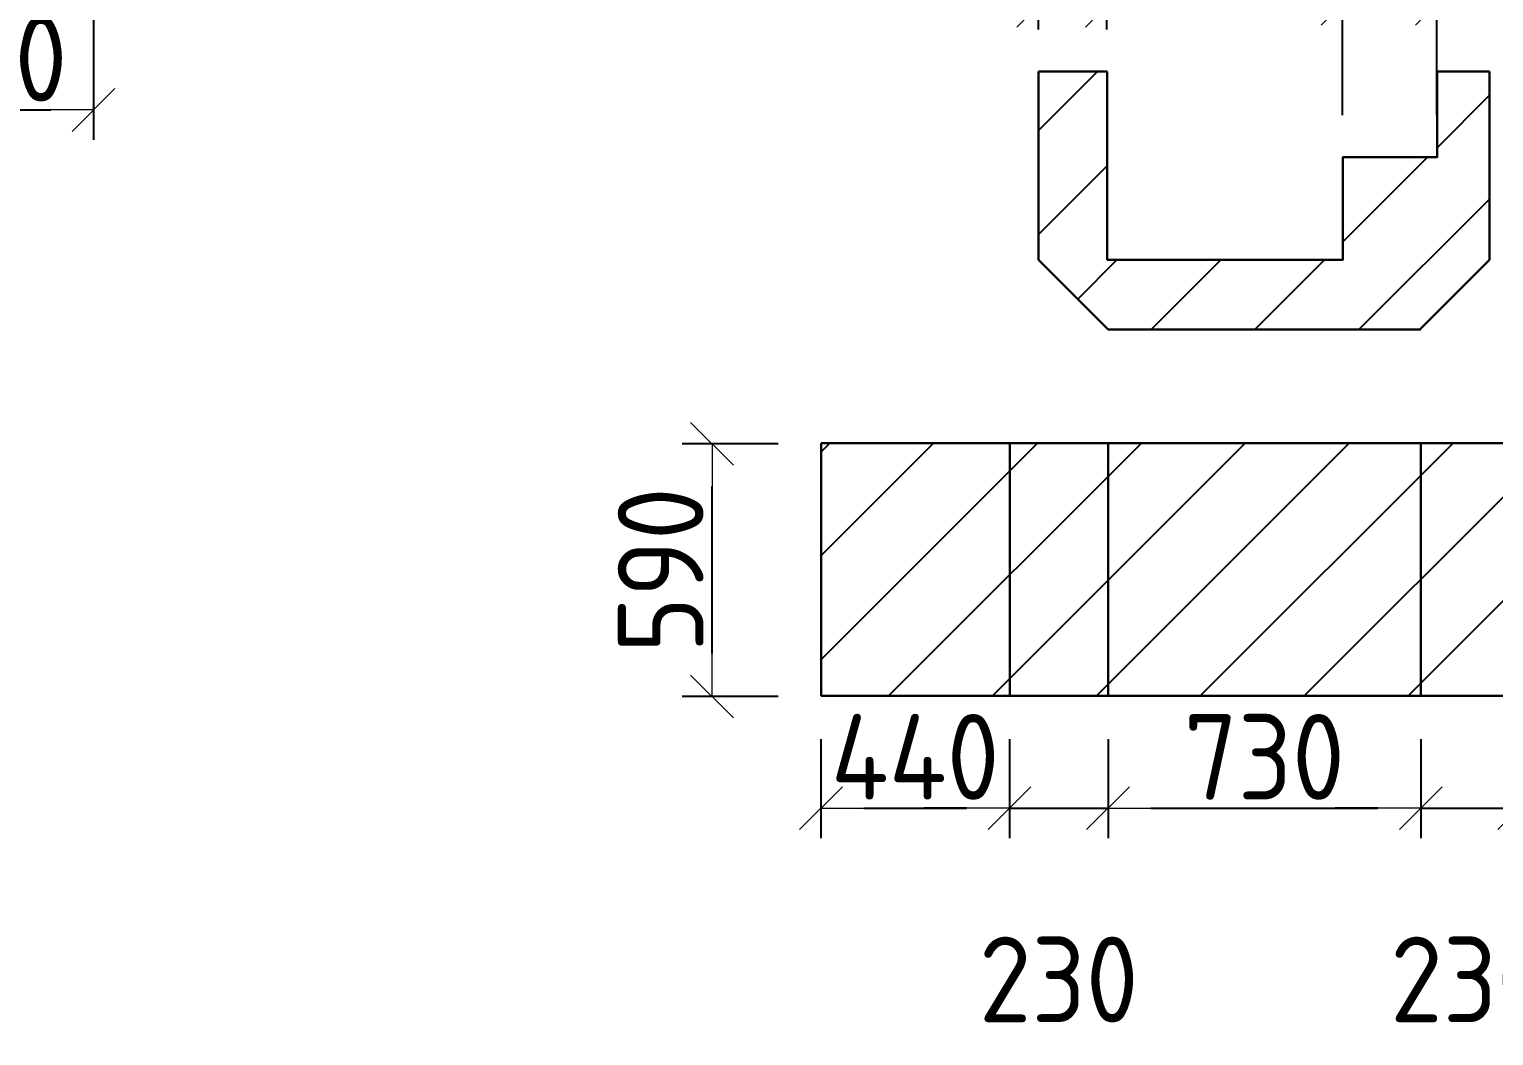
# Model space of a CAD drawing. Header units: millimetres. Extents: x 209 to 470115, y -86468 to 480215.
# Drawn here: x 357139 to 360557, y 173591 to 175942 of the extents above; entities that cross this region are included whole.
import ezdxf

# ---------------------------------------------------------------- set-up
doc = ezdxf.new("R2010")
doc.units = ezdxf.units.MM
for name, color, linetype, lineweight in [('Основные линии', 7, 'Continuous', 30), ('Размеры', 7, 'Continuous', 15), ('Штриховка', 7, 'Continuous', 25)]:
    doc.layers.add(name, color=color, linetype=linetype, lineweight=lineweight)
doc.styles.add('СПДС', font='isocpeur.ttf', dxfattribs={"width": 0.9})
doc.dimstyles.new('Размера А3', dxfattribs={"dimtxt": 200, "dimasz": 100, "dimexe": 70, "dimexo": 100, "dimgap": 20, "dimtad": 1, "dimdec": 0, "dimrnd": 10, "dimzin": 0, "dimdsep": 46, "dimtxsty": 'СПДС', "dimblk": 'ARROWHEAD_6', "dimcen": 1, "dimclrd": 256, "dimclre": 256, "dimclrt": 256, "dimazin": 0, "dimtfac": 1, "dimtdec": 0, "dimtmove": 2, "dimatfit": 3, "dimfxl": 1, "dimtolj": 1, "dimtzin": 0, "dimarcsym": 0})

# ---------------------------------------------------------------- blocks, each defined once
blk = doc.blocks.new('ARROWHEAD_6')
at = {"color": 0, "linetype": 'Continuous'}
for p, q in [((-0.5, -0.5), (0.5, 0.5)), ((0, 0), (-1, 0))]:
    blk.add_line(p, q, dxfattribs=at)
blk = doc.blocks.new('*D903')
at = {"layer": 'Defpoints', "color": 0, "transparency": 16777216}
for p in [(356789.3, 176094.5), (357289.3, 176094.5), (357289.3, 175753.4)]:
    blk.add_point(p, dxfattribs=at)
at = {"layer": 'Размеры', "lineweight": -2, "transparency": 16777216}
for p, q in [((356789.3, 175994.5), (356789.3, 175683.4)), ((357289.3, 175994.5), (357289.3, 175683.4)), ((356889.3, 175753.4), (357189.3, 175753.4))]:
    blk.add_line(p, q, dxfattribs=at)
at = {"layer": 'Размеры', "lineweight": -2, "transparency": 16777216, "xscale": 100, "yscale": 100, "zscale": 100, "rotation": 180}
blk.add_blockref('ARROWHEAD_6', (356789.3, 175753.4), dxfattribs=at)
at = {"layer": 'Размеры', "lineweight": -2, "transparency": 16777216, "xscale": 100, "yscale": 100, "zscale": 100}
blk.add_blockref('ARROWHEAD_6', (357289.3, 175753.4), dxfattribs=at)
at = {"layer": 'Размеры', "transparency": 16777216, "insert": (357039.3, 175873.4), "char_height": 200, "attachment_point": 5, "style": 'СПДС'}
blk.add_mtext('\\A1;500', dxfattribs=at)
blk = doc.blocks.new('*D1741')
at = {"layer": 'Defpoints', "color": 0, "transparency": 16777216}
for p in [(358732.9, 174973.8), (358987.1, 174973.8), (358987.1, 174383.8)]:
    blk.add_point(p, dxfattribs=at)
at = {"layer": 'Размеры', "lineweight": -2, "transparency": 16777216}
for p, q in [((358887.1, 174973.8), (358662.9, 174973.8)), ((358732.9, 174483.8), (358732.9, 174873.8)), ((358887.1, 174383.8), (358662.9, 174383.8))]:
    blk.add_line(p, q, dxfattribs=at)
at = {"layer": 'Размеры', "lineweight": -2, "transparency": 16777216, "xscale": 100, "yscale": 100, "zscale": 100}
for p, rotation in [((358732.9, 174973.8), 90), ((358732.9, 174383.8), 270)]:
    blk.add_blockref('ARROWHEAD_6', p, dxfattribs=dict(at, rotation=rotation))
at = {"layer": 'Размеры', "transparency": 16777216, "insert": (358612.9, 174678.8), "char_height": 200, "attachment_point": 5, "rotation": 90, "style": 'СПДС'}
blk.add_mtext('\\A1;590', dxfattribs=at)
blk = doc.blocks.new('*D1742')
at = {"layer": 'Defpoints', "color": 0, "transparency": 16777216}
for p in [(358987.1, 174383.8), (359427.1, 174383.8), (359427.1, 174122.6)]:
    blk.add_point(p, dxfattribs=at)
at = {"layer": 'Размеры', "lineweight": -2, "transparency": 16777216}
for p, q in [((358987.1, 174283.8), (358987.1, 174052.6)), ((359427.1, 174283.8), (359427.1, 174052.6)), ((359087.1, 174122.6), (359327.1, 174122.6))]:
    blk.add_line(p, q, dxfattribs=at)
at = {"layer": 'Размеры', "lineweight": -2, "transparency": 16777216, "xscale": 100, "yscale": 100, "zscale": 100, "rotation": 180}
blk.add_blockref('ARROWHEAD_6', (358987.1, 174122.6), dxfattribs=at)
at = {"layer": 'Размеры', "lineweight": -2, "transparency": 16777216, "xscale": 100, "yscale": 100, "zscale": 100}
blk.add_blockref('ARROWHEAD_6', (359427.1, 174122.6), dxfattribs=at)
at = {"layer": 'Размеры', "transparency": 16777216, "insert": (359207.1, 174242.6), "char_height": 200, "attachment_point": 5, "style": 'СПДС'}
blk.add_mtext('\\A1;440', dxfattribs=at)
blk = doc.blocks.new('*D1743')
at = {"layer": 'Defpoints', "color": 0, "transparency": 16777216}
for p in [(359427.1, 174383.8), (359657.1, 174383.8), (359657.1, 174122.6)]:
    blk.add_point(p, dxfattribs=at)
at = {"layer": 'Размеры', "lineweight": -2, "transparency": 16777216}
for p, q in [((359427.1, 174283.8), (359427.1, 174052.6)), ((359657.1, 174283.8), (359657.1, 174052.6)), ((359327.1, 174122.6), (359227.1, 174122.6)), ((359427.1, 174122.6), (359657.1, 174122.6)), ((359757.1, 174122.6), (359857.1, 174122.6))]:
    blk.add_line(p, q, dxfattribs=at)
at = {"layer": 'Размеры', "lineweight": -2, "transparency": 16777216, "xscale": 100, "yscale": 100, "zscale": 100}
blk.add_blockref('ARROWHEAD_6', (359427.1, 174122.6), dxfattribs=at)
at = {"layer": 'Размеры', "lineweight": -2, "transparency": 16777216, "xscale": 100, "yscale": 100, "zscale": 100, "rotation": 180}
blk.add_blockref('ARROWHEAD_6', (359657.1, 174122.6), dxfattribs=at)
at = {"layer": 'Размеры', "transparency": 16777216, "insert": (359542.1, 173722.6), "char_height": 200, "attachment_point": 5, "style": 'СПДС'}
blk.add_mtext('\\A1;230', dxfattribs=at)
blk = doc.blocks.new('*D1744')
at = {"layer": 'Defpoints', "color": 0, "transparency": 16777216}
for p in [(359657.1, 174383.8), (360387.1, 174383.8), (360387.1, 174122.6)]:
    blk.add_point(p, dxfattribs=at)
at = {"layer": 'Размеры', "lineweight": -2, "transparency": 16777216}
for p, q in [((359657.1, 174283.8), (359657.1, 174052.6)), ((360387.1, 174283.8), (360387.1, 174052.6)), ((359757.1, 174122.6), (360287.1, 174122.6))]:
    blk.add_line(p, q, dxfattribs=at)
at = {"layer": 'Размеры', "lineweight": -2, "transparency": 16777216, "xscale": 100, "yscale": 100, "zscale": 100, "rotation": 180}
blk.add_blockref('ARROWHEAD_6', (359657.1, 174122.6), dxfattribs=at)
at = {"layer": 'Размеры', "lineweight": -2, "transparency": 16777216, "xscale": 100, "yscale": 100, "zscale": 100}
blk.add_blockref('ARROWHEAD_6', (360387.1, 174122.6), dxfattribs=at)
at = {"layer": 'Размеры', "transparency": 16777216, "insert": (360022.1, 174242.6), "char_height": 200, "attachment_point": 5, "style": 'СПДС'}
blk.add_mtext('\\A1;730', dxfattribs=at)
blk = doc.blocks.new('*D1745')
at = {"layer": 'Defpoints', "color": 0, "transparency": 16777216}
for p in [(360387.1, 174383.8), (360617.1, 174383.8), (360617.1, 174122.6)]:
    blk.add_point(p, dxfattribs=at)
at = {"layer": 'Размеры', "lineweight": -2, "transparency": 16777216}
for p, q in [((360387.1, 174283.8), (360387.1, 174052.6)), ((360617.1, 174283.8), (360617.1, 174052.6)), ((360287.1, 174122.6), (360187.1, 174122.6)), ((360387.1, 174122.6), (360617.1, 174122.6)), ((360717.1, 174122.6), (360817.1, 174122.6))]:
    blk.add_line(p, q, dxfattribs=at)
at = {"layer": 'Размеры', "lineweight": -2, "transparency": 16777216, "xscale": 100, "yscale": 100, "zscale": 100}
blk.add_blockref('ARROWHEAD_6', (360387.1, 174122.6), dxfattribs=at)
at = {"layer": 'Размеры', "lineweight": -2, "transparency": 16777216, "xscale": 100, "yscale": 100, "zscale": 100, "rotation": 180}
blk.add_blockref('ARROWHEAD_6', (360617.1, 174122.6), dxfattribs=at)
at = {"layer": 'Размеры', "transparency": 16777216, "insert": (360502.1, 173722.6), "char_height": 200, "attachment_point": 5, "style": 'СПДС'}
blk.add_mtext('\\A1;230', dxfattribs=at)
blk = doc.blocks.new('*D1747')
at = {"layer": 'Defpoints', "color": 0, "transparency": 16777216}
for p in [(359654.5, 175996.6), (359494.5, 175841.6), (359654.5, 175841.6)]:
    blk.add_point(p, dxfattribs=at)
at = {"layer": 'Размеры', "lineweight": -2, "transparency": 16777216}
for p, q in [((359494.5, 175941.6), (359494.5, 176066.6)), ((359654.5, 175941.6), (359654.5, 176066.6)), ((359394.5, 175996.6), (359294.5, 175996.6)), ((359494.5, 175996.6), (359654.5, 175996.6)), ((359754.5, 175996.6), (359854.5, 175996.6))]:
    blk.add_line(p, q, dxfattribs=at)
at = {"layer": 'Размеры', "lineweight": -2, "transparency": 16777216, "xscale": 100, "yscale": 100, "zscale": 100}
blk.add_blockref('ARROWHEAD_6', (359494.5, 175996.6), dxfattribs=at)
at = {"layer": 'Размеры', "lineweight": -2, "transparency": 16777216, "xscale": 100, "yscale": 100, "zscale": 100, "rotation": 180}
blk.add_blockref('ARROWHEAD_6', (359654.5, 175996.6), dxfattribs=at)
at = {"layer": 'Размеры', "transparency": 16777216, "insert": (359574.5, 176196.6), "char_height": 200, "attachment_point": 5, "style": 'СПДС'}
blk.add_mtext('\\A1;160', dxfattribs=at)
blk = doc.blocks.new('*D1748')
at = {"layer": 'Defpoints', "color": 0, "transparency": 16777216}
for p in [(360424.5, 176001.5), (360204.5, 175641.6), (360424.5, 175641.6)]:
    blk.add_point(p, dxfattribs=at)
at = {"layer": 'Размеры', "lineweight": -2, "transparency": 16777216}
for p, q in [((360204.5, 175741.6), (360204.5, 176071.5)), ((360424.5, 175741.6), (360424.5, 176071.5)), ((360104.5, 176001.5), (360004.5, 176001.5)), ((360204.5, 176001.5), (360424.5, 176001.5)), ((360524.5, 176001.5), (360624.5, 176001.5))]:
    blk.add_line(p, q, dxfattribs=at)
at = {"layer": 'Размеры', "lineweight": -2, "transparency": 16777216, "xscale": 100, "yscale": 100, "zscale": 100}
blk.add_blockref('ARROWHEAD_6', (360204.5, 176001.5), dxfattribs=at)
at = {"layer": 'Размеры', "lineweight": -2, "transparency": 16777216, "xscale": 100, "yscale": 100, "zscale": 100, "rotation": 180}
blk.add_blockref('ARROWHEAD_6', (360424.5, 176001.5), dxfattribs=at)
at = {"layer": 'Размеры', "transparency": 16777216, "insert": (360314.5, 176201.5), "char_height": 200, "attachment_point": 5, "style": 'СПДС'}
blk.add_mtext('\\A1;220', dxfattribs=at)

msp = doc.modelspace()

# ---------------------------------------------------------------- hatches: boundary and pattern name
at = {"layer": 'Штриховка', "true_color": 0x93278f, "transparency": 33554559}
h = msp.add_hatch(dxfattribs=at)
h.set_pattern_fill('ANSI31', color=217, scale=54)
h.paths.add_polyline_path([(392759.3, 184094.5), (389259.3, 184094.5), (389259.3, 178394.5), (392759.3, 178394.5)])
h.paths.add_polyline_path([(398019.3, 179454.5), (393819.3, 179454.5), (393819.3, 178394.5), (397249.3, 178394.5), (397249.3, 178664.5), (398019.3, 178664.5)])
h.paths.add_polyline_path([(398019.3, 181154.5), (393819.3, 181154.5), (393819.3, 179454.5), (398019.3, 179454.5)])
h.paths.add_polyline_path([(398019.3, 182214.5), (393819.3, 182214.5), (393819.3, 181154.5), (398019.3, 181154.5)])
h.paths.add_polyline_path([(398019.3, 185974.5), (393819.3, 185974.5), (393819.3, 184914.5), (397249.3, 184914.5), (397249.3, 185184.5), (398019.3, 185184.5)])
h.paths.add_polyline_path([(398019.3, 187074.5), (393819.3, 187074.5), (393819.3, 185974.5), (398019.3, 185974.5)])
h.paths.add_polyline_path([(359427.6, 174975.2), (358987.6, 174975.2), (358987.6, 174385.2), (359427.6, 174385.2)])
h.paths.add_polyline_path([(359657.6, 174975.2), (359427.6, 174975.2), (359427.6, 174385.2), (359657.6, 174385.2)])
h.paths.add_polyline_path([(360387.6, 174975.2), (359657.6, 174975.2), (359657.6, 174385.2), (360387.6, 174385.2)])
h.paths.add_polyline_path([(360617.6, 174975.2), (360387.6, 174975.2), (360387.6, 174385.2), (360617.6, 174385.2)])
h.paths.add_polyline_path([(361057.6, 174975.2), (360617.6, 174975.2), (360617.6, 174385.2), (361057.6, 174385.2)])
h.paths.add_polyline_path([(360547.6, 175403), (360547.6, 175843), (360425, 175843), (360425, 175643), (360205, 175643), (360205, 175403), (359655, 175403), (359655, 175843), (359495, 175843), (359495, 175403), (359657.6, 175240.4), (360385, 175240.4)])
h.paths.add_polyline_path([(360729.3, 183494.5), (360729.3, 183744.5), (360494.3, 183744.5), (360494.3, 176754.7), (360729.3, 176754.7)])
h.paths.add_polyline_path([(367369.3, 183744.5), (367134.3, 183744.5), (367134.3, 176754.7), (367369.3, 176754.7)])
h.paths.add_polyline_path([(367187.6, 175843), (367065, 175843), (367065, 175643), (366845, 175643), (366845, 175403), (366295, 175403), (366295, 175843), (366135, 175843), (366135, 175403), (366297.6, 175240.4), (367025, 175240.4), (367187.6, 175403)])
h.paths.add_polyline_path([(367697.6, 174975.2), (367257.6, 174975.2), (367257.6, 174385.2), (367697.6, 174385.2)])
h.paths.add_polyline_path([(367257.6, 174975.2), (367027.6, 174975.2), (367027.6, 174385.2), (367257.6, 174385.2)])
h.paths.add_polyline_path([(367027.6, 174975.2), (366297.6, 174975.2), (366297.6, 174385.2), (367027.6, 174385.2)])
h.paths.add_polyline_path([(366297.6, 174975.2), (366067.6, 174975.2), (366067.6, 174385.2), (366297.6, 174385.2)])
h.paths.add_polyline_path([(366067.6, 174975.2), (365627.6, 174975.2), (365627.6, 174385.2), (366067.6, 174385.2)])
h.paths.add_polyline_path([(377049.3, 183594.5), (376509.3, 183594.5), (376509.3, 180094.5), (376849.3, 180094.5), (376849.3, 179394.5), (376509.3, 179394.5), (376509.3, 176794.5), (376849.3, 176794.5), (376849.3, 176094.5), (377049.3, 176094.5)])
h.paths.add_polyline_path([(377249.3, 183744.5), (377249.3, 184094.5), (377049.3, 184094.5), (377049.3, 176094.5), (377249.3, 176094.5)])
h.paths.add_polyline_path([(381229.3, 183594.5), (380689.3, 183594.5), (380689.3, 180094.5), (381029.3, 180094.5), (381029.3, 179394.5), (380689.3, 179394.5), (380689.3, 176794.5), (380989.3, 176794.5), (380989.3, 176094.5), (381229.3, 176094.5)])
h.paths.add_polyline_path([(381409.3, 184094.5), (381229.3, 184094.5), (381229.3, 176094.5), (381409.3, 176094.5)])
h.paths.add_polyline_path([(382669.3, 184094.5), (382489.3, 184094.5), (382489.3, 176094.5), (382669.3, 176094.5)])
h.paths.add_polyline_path([(383209.3, 179394.5), (382869.3, 179394.5), (382869.3, 180094.5), (383209.3, 180094.5), (383209.3, 183494.5), (383209.3, 183594.5), (382669.3, 183594.5), (382669.3, 176094.5), (382909.3, 176094.5), (382909.3, 176794.5), (383209.3, 176794.5)])

# ---------------------------------------------------------------- linework, layer by layer
at = {"layer": 'Основные линии'}
for p, q in [((359495, 175843), (359495, 175403)), ((359495, 175843), (359655, 175843)), ((359655, 175843), (359655, 175403)), ((360547.6, 175843), (360547.6, 175403)), ((359495, 175403), (359657.6, 175240.4)), ((360547.6, 175403), (360385, 175240.4)), ((359657.6, 175240.4), (360387.6, 175240.4))]:
    msp.add_line(p, q, dxfattribs=at)
for points in [[(359655, 175403), (360205, 175403), (360205, 175643), (360425, 175643), (360425, 175843), (360547.6, 175843)], [(358987.6, 174975.2), (361057.6, 174975.2)], [(359427.6, 174975.2), (359427.6, 174385.2), (358987.6, 174385.2), (358987.6, 174975.2)], [(359427.6, 174975.2), (359427.6, 174385.2), (359657.6, 174385.2), (359657.6, 174975.2)], [(360387.6, 174975.2), (360387.6, 174385.2), (359657.6, 174385.2), (359657.6, 174975.2)], [(360617.6, 174975.2), (360617.6, 174385.2), (360387.6, 174385.2), (360387.6, 174975.2)]]:
    msp.add_lwpolyline(points, dxfattribs=at)

# ---------------------------------------------------------------- dimensions: what is measured, and where the dimension line sits
at = {"layer": 'Размеры'}
for base, p1, p2, picture, middle in [((359654.5, 175996.6), (359494.5, 175841.6), (359654.5, 175841.6), '*D1747', (359574.5, 176196.6)), ((360424.5, 176001.5), (360204.5, 175641.6), (360424.5, 175641.6), '*D1748', (360314.5, 176201.5)), ((357289.3, 175753.4), (356789.3, 176094.5), (357289.3, 176094.5), '*D903', (357039.3, 175873.4)), ((359427.1, 174122.6), (358987.1, 174383.8), (359427.1, 174383.8), '*D1742', (359207.1, 174242.6)), ((359657.1, 174122.6), (359427.1, 174383.8), (359657.1, 174383.8), '*D1743', (359542.1, 173722.6)), ((360387.1, 174122.6), (359657.1, 174383.8), (360387.1, 174383.8), '*D1744', (360022.1, 174242.6)), ((360617.1, 174122.6), (360387.1, 174383.8), (360617.1, 174383.8), '*D1745', (360502.1, 173722.6))]:
    dim = msp.add_linear_dim(base=base, p1=p1, p2=p2, dimstyle='Размера А3', dxfattribs=at)
    dim.commit()
    dim.dimension.update_dxf_attribs({"geometry": picture, "text_midpoint": middle})
dim = msp.add_linear_dim(base=(358732.9, 174973.8), p1=(358987.1, 174383.8), p2=(358987.1, 174973.8), angle=90, dimstyle='Размера А3', dxfattribs=at)
dim.commit()
dim.dimension.update_dxf_attribs({"geometry": '*D1741', "text_midpoint": (358612.9, 174678.8)})

doc.saveas('drawing.dxf')
